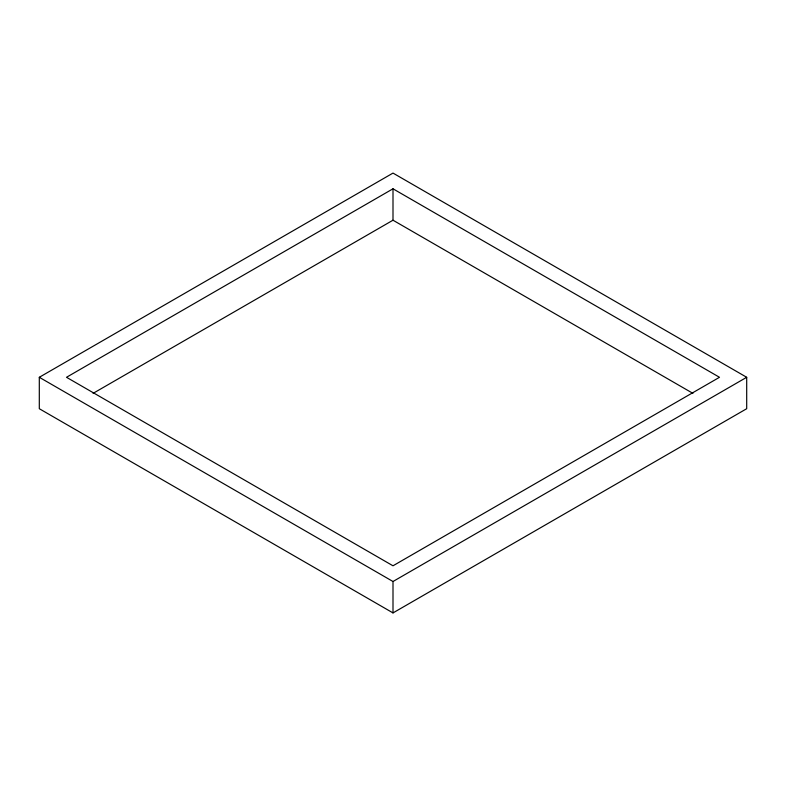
<?xml version="1.0" encoding="UTF-8"?>
<svg xmlns="http://www.w3.org/2000/svg" width="786" height="786" viewBox="0 0 786 786"><rect width="100%" height="100%" fill="white"/><g stroke="black" fill="none" stroke-linecap="round" stroke-linejoin="round"><path stroke-width="1.18" d="M39.3 377.29L393 173.087L746.7 377.29L746.7 408.71L393 612.913L39.3 408.71L39.3 377.29L393 581.502L746.7 377.29M393 188.797L66.505 377.29L393 565.792L719.495 377.29L393 188.797L393 220.208L692.908 393.354M93.092 393.354L393 220.208M393 581.502L393 612.913"/></g></svg>
